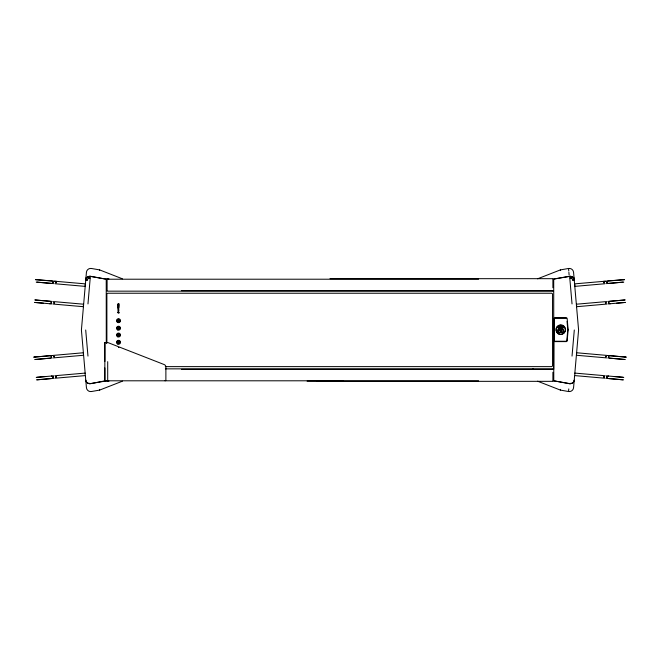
<?xml version="1.0" encoding="UTF-8"?>
<svg xmlns="http://www.w3.org/2000/svg" width="660" height="660" viewBox="0 0 660 660"><rect width="100%" height="100%" fill="white"/><g stroke="black" fill="none" stroke-linecap="round" stroke-linejoin="round"><path stroke-width="0.99" d="M104.841 380.63L104.841 342.499L107.704 342.499L164.175 364.559A2.681 2.681 0 0 1 165.883 367.059L165.883 379.904A0.891 0.891 0 0 1 164.983 380.803M553.715 369.32L553.822 332.475M553.715 330L553.715 326.287M118.264 305.242C117.529 303.831 119.839 305.762 118.355 304.697M119.089 320.686L118.47 320.578L119.056 320.785M85.825 279.469L85.775 279.782A4.298 4.298 0 0 1 86.089 278.602M572.566 383.13L572.534 383.138A4.298 4.298 0 0 0 574.225 380.176L574.175 380.531M87.97 303.913L90.238 277.827L85.948 277.827M553.872 331.856L553.872 328.144M566.816 340.758L567.773 329.777L567.056 321.403M537.587 381.191L560.34 390.076L568.549 391.528L568.78 388.913M572.03 356.087L574.299 330M574.58 376.126L573.573 387.659A4.315 4.315 0 0 1 568.549 391.528M574.827 373.246L578.589 330L573.573 272.341A4.315 4.315 0 0 0 568.549 268.471L560.348 269.915L537.587 278.809M87.178 280.211L87.169 280.351A4.323 0.429 5 0 1 85.784 279.947M118.792 305.002L118.222 305.118M99.569 270.385L99.652 269.915L91.451 268.471A4.315 4.315 0 0 0 86.419 272.341L81.411 330L85.173 373.246M560.348 390.085L560.472 389.383M553.393 290.705L553.204 291.093M118.825 327.624C119.773 329.373 118.684 327.22 117.678 328.531L117.678 327.673L118.288 328.358L118.643 327.632M118.371 310.522L118.552 310.084M118.552 309.235L118.396 309.647M87.458 383.155L87.466 383.138A4.306 4.306 0 0 1 85.775 380.176L85.825 380.531M572.534 276.862L572.566 276.87A4.298 4.298 0 0 1 573.721 278.207M118.709 310.852C118.602 311.71 117.719 311.099 118.726 310.761M86.765 277.728L87.772 276.952M573.235 382.272L572.228 383.048M118.297 309.713L118.231 309.053L118.115 309.507M87.433 276.87L87.466 276.862A4.298 4.298 0 0 0 86.278 278.207M118.115 310.357L118.264 309.903L118.297 310.563M87.631 276.804L88.325 276.524M571.956 383.361L572.195 383.27M85.421 376.126L86.427 387.659A4.315 4.315 0 0 0 91.451 391.528L99.652 390.085L122.413 381.191M119.113 304.062L117.992 303.658L118.726 304.037L117.992 304.433L118.767 304.144M117.992 304.433L118.891 304.111M88.159 276.763L90.758 276.457L106.276 279.197L90.371 276.268A2.491 1.213 4.4 0 0 89.884 276.251M571.84 383.237L569.242 383.542L553.723 380.803L569.671 383.74A2.491 1.213 4.4 0 0 570.116 383.749M118.561 309.061L118.618 309.754L118.742 309.226M118.561 309.911L118.618 310.604L118.742 310.076M35.401 279.733L52.222 281.003M625.218 357.184L626.125 357.126L609.766 355.674M570.116 276.251A2.491 1.213 -4.4 0 0 569.671 276.26L553.715 279.056L553.773 380.944M89.884 383.749A2.491 1.213 -4.4 0 0 90.329 383.74L106.276 380.589M52.536 355.484L33.874 357.126L50.234 355.674M88.159 383.237L90.758 383.542L106.227 380.944M33.932 357.118L34.782 357.184M607.778 281.003L624.599 279.733M50.449 358.132L34.675 359.535M609.551 301.331L625.317 299.929M52.222 378.46L36.457 379.863M623.642 279.609L624.129 279.576L606.062 281.127M623.758 282.084L607.992 283.462M625.54 302.412L608.05 303.938M36.242 377.371L53.724 375.845M605.467 281.193L574.703 283.866L574.918 286.366L605.055 283.734M606.631 282.117L607.109 282.076M603.661 282.373L604.296 282.315M603.677 282.587L604.321 282.529M606.664 282.323L607.142 282.282M606.672 282.546L607.15 282.505M603.694 282.802L604.337 282.744M606.276 283.618L622.999 282.158M624.558 299.995L607.835 301.455M606.614 301.57L576.477 304.202L576.7 306.702L606.829 304.062M605.434 302.701L606.078 302.643M608.413 302.437L608.891 302.396M605.459 302.915L606.103 302.858M608.446 302.651L608.924 302.61M605.476 303.13L606.119 303.072M608.454 302.874L608.924 302.825M616.489 303.212L624.772 302.478M51.249 355.583L52.66 355.459M53.171 355.402L83.3 352.77L83.523 355.27L53.386 357.893M53.881 356.392L54.524 356.334M51.076 356.631L51.546 356.59M51.076 356.854L51.554 356.812M53.897 356.606L54.541 356.548M51.109 357.068L51.587 357.019M53.922 356.821L54.557 356.763M52.165 358.009L35.442 359.469M37.001 377.305L45.284 376.579M54.945 375.73L85.082 373.098L85.297 375.598L55.168 378.221M52.849 376.959L53.328 376.918M55.663 376.712L56.298 376.662M52.858 377.173L53.336 377.132M55.679 376.926L56.323 376.876M52.891 377.388L53.361 377.347M55.696 377.149L56.339 377.091M53.938 378.337L37.216 379.797M118.346 310.852L118.346 311.338M106.978 381.307L108.982 381.15M553.773 279.056L569.242 276.457L571.84 276.763M609.766 303.79L610.327 303.748M51.447 376.043L52.008 376.002M603.57 281.341L604.238 281.3M118.792 308.08L117.769 308.385L118.891 308.055M604.832 281.242L605.344 281.218M118.024 306.413C120.475 307.758 118.115 304.673 118.082 306.397M117.992 312.799C120.433 314.094 118.132 311.033 118.082 312.774M572.03 303.913L569.761 277.827L571.585 278.289L572.723 279.774A2.161 1.633 85.1 0 1 572.806 280.203M118.132 311.858L118.899 311.99L118.074 311.834M569.761 277.827L574.052 277.827M330 278.677L552.898 278.677M478.599 279.213L107.101 279.213L107.101 290.623M181.401 290.623L552.898 290.623M107.101 291.159L552.898 291.159M554.936 318.161L566.28 318.161M554.936 341.253L566.28 341.253M165.313 366.622L551.834 366.622L552.544 365.904L552.544 293.947L551.834 293.238L107.596 293.238L106.879 293.947L106.879 343.291M165.388 368.849L552.898 368.849M181.401 369.385L552.898 369.385M478.599 380.795L104.841 380.803L104.841 367.917M330 381.332L552.898 381.332M90.222 277.835L88.415 278.289L87.277 279.774A2.161 1.633 -85.1 0 0 87.194 280.203M54.656 281.218L55.168 281.242M55.762 281.3L56.43 281.341M36.407 279.609L35.929 279.576L53.938 281.127M607.464 355.484L626.068 357.118M90.313 276.408L90.766 276.325M52.008 283.462L36.242 282.084M49.673 303.748L50.234 303.79M607.992 376.002L608.553 376.043M569.646 383.592L569.233 383.674M106.227 279.056L106.276 343.324M106.978 278.701L108.982 278.858M54.532 281.193L85.297 283.866L85.082 286.374L54.945 283.734M52.891 282.076L53.369 282.117M52.858 282.282L53.336 282.323M52.849 282.505L53.328 282.546M55.663 282.744L56.306 282.802M53.724 283.618L37.001 282.158M35.442 299.995L52.165 301.455M34.683 299.929L50.449 301.331M53.386 301.57L83.523 304.202L83.3 306.685L53.171 304.062M51.109 302.396L51.587 302.437M53.922 302.643L54.566 302.701M51.076 302.61L51.554 302.651M53.897 302.858L54.541 302.915M51.076 302.825L51.546 302.874M51.95 303.938L34.46 302.412M606.829 355.402L576.7 352.77L576.477 355.27L606.614 357.893M608.454 356.59L608.924 356.631M605.459 356.548L606.103 356.606M608.446 356.812L608.924 356.854M605.443 356.763L606.078 356.821M608.413 357.019L608.891 357.068M625.325 359.535L609.551 358.132M624.558 359.469L607.835 358.009M605.055 375.73L574.918 373.098L574.703 375.589L604.832 378.221M606.276 375.845L623.758 377.371M603.702 376.662L604.337 376.712M606.672 376.918L607.15 376.959M606.664 377.132L607.142 377.173M606.639 377.347L607.109 377.388M623.543 379.863L607.778 378.46M622.784 379.797L606.062 378.337M55.704 282.315L56.339 282.373M55.679 282.529L56.323 282.587M53.881 303.072L54.524 303.13M35.227 302.478L43.511 303.212M607.34 355.459L608.751 355.583M605.476 356.334L606.119 356.392M614.716 376.579L622.999 377.305M603.677 376.876L604.321 376.926M603.661 377.091L604.304 377.149M316.602 381.133L343.291 381.166L339.496 381.422L339.496 380.886M316.717 381.175L320.496 381.422L320.496 380.886M572.434 276.837L571.865 276.598M99.66 269.923L122.413 278.809M87.631 383.196L88.044 383.361M553.204 368.915L553.393 369.303M572.228 276.952L573.235 277.728M87.772 383.048L86.765 382.272M560.348 269.915L560.431 270.385M99.528 389.383L99.652 390.085M574.175 279.469L574.225 279.823A4.298 4.298 0 0 0 573.911 278.602M572.822 280.211L572.831 280.351A4.364 0.437 -5.1 0 0 574.216 279.947M568.549 268.471L568.78 271.087M568.887 272.399L569.118 275.014M85.701 330L87.97 356.087M554.4 318.697L554.4 335.206M552.898 279.213L552.898 287.768M552.898 372.24L552.898 380.795M107.704 361.647L107.704 380.803M104.841 342.499L104.841 361.564M88.688 383.501A2.978 0.982 1 0 0 89.1 383.592A2.665 1.097 -2.5 0 0 89.917 383.658A2.665 1.097 -2.5 0 1 89.116 383.567M89.092 276.408A2.978 0.982 -0.9 0 0 88.679 276.499A2.954 1.031 0 0 1 89.05 276.375A2.665 1.097 2.5 0 1 89.917 276.342A2.665 1.097 2.5 0 0 89.116 276.433M571.312 383.51A2.978 0.982 -1 0 1 570.9 383.6A2.665 1.097 2.5 0 1 570.083 383.658A2.665 1.097 2.5 0 0 570.892 383.567M570.908 276.408A2.978 0.982 0.9 0 1 571.321 276.499A2.954 1.031 0 0 0 570.949 276.375A2.665 1.097 -2.5 0 0 570.083 276.342A2.665 1.097 -2.5 0 1 570.892 276.433M118.445 347.465A1.972 1.972 0 0 1 118.874 347.498M307.098 381.142A6.088 0.47 0 0 0 308.187 381.15L339.479 381.158A6.088 0.47 0 0 0 340.56 381.142M118.09 307.527L118.792 307.576L118.099 307.51M119.32 342.309C118.33 343.332 116.531 340.832 119.32 342.309M561.833 326.428L561.074 327.03A1.98 1.98 0 0 1 560.299 327.013L559.639 326.428L560.175 326.626A1.411 1.411 0 0 0 561.289 326.609L561.833 326.428M117.975 307.502C119.089 308.921 118.932 305.984 117.975 307.502M118.239 320.546C116.449 321.395 120.97 320.546 118.247 320.496M562.774 326.898L561.148 327.971A3.919 3.919 0 0 1 560.323 327.971L558.707 326.956L560.373 327.64A3.605 3.605 0 0 0 561.099 327.64L562.774 326.898M118.099 306.158L118.792 306.215L118.099 306.125M118.099 312.535L118.792 312.601L118.099 312.535M558.409 331.072L558.871 331.138L558.418 331.023M563.368 327.36L561.503 328.54A5.296 5.296 0 0 1 559.961 328.531L557.766 327.36A0.965 0.965 0 0 0 557.939 327.904L560.125 328.894A5.857 5.857 0 0 0 561.338 328.894L563.566 327.83A0.94 0.94 0 0 0 563.706 327.36L563.368 327.36M557.774 330.082L558.212 332.615L563.665 332.227L563.252 329.579L558.343 329.538L557.774 330.082M568.136 329.794L567.171 340.791A0.891 0.891 0 0 1 566.28 341.608L554.936 341.608A0.891 0.891 0 0 1 554.045 340.709L554.045 318.697A0.891 0.891 0 0 1 554.936 317.807L566.28 317.807A0.891 0.891 0 0 1 567.171 318.623L568.136 329.794M558.104 330.091L558.343 332.31L563.36 332.104L563.186 329.909L558.104 330.091M559.911 330.512L560.901 331.963L560.901 331.031L561.784 331.444L560.563 330.223L560.571 331.163L559.911 330.512M118.948 335.701C115.723 334.867 120.112 334.191 118.948 335.008L118.948 335.701M118.899 305.464L117.62 305.605L118.899 305.464M118.726 335.008L118.066 335.008L118.726 335.428L118.726 335.008M533.008 368.858L533.346 369.295L533.098 368.882M558.319 333.877A4.835 4.835 0 0 0 565.562 329.695A4.835 4.835 0 0 0 558.319 325.512A4.835 4.835 0 0 0 558.319 333.877M558.484 333.589A4.505 4.505 0 0 0 565.232 329.695A4.505 4.505 0 0 0 558.484 325.801A4.505 4.505 0 0 0 558.484 333.589M117.694 343.431A1.411 1.411 0 0 0 119.922 342.408A1.411 1.411 0 0 0 117.925 340.989A1.411 1.411 0 0 0 117.694 343.431M117.406 343.909A1.972 1.972 0 0 0 120.475 342.424A1.972 1.972 0 0 0 117.653 340.502A1.972 1.972 0 0 0 117.406 343.909M117.802 336.278A1.435 1.435 0 0 0 119.947 335.041A1.435 1.435 0 0 0 117.802 333.803A1.435 1.435 0 0 0 117.802 336.278M117.529 336.748A1.972 1.972 0 0 0 120.483 335.041A1.972 1.972 0 0 0 117.529 333.333A1.972 1.972 0 0 0 117.529 336.748M117.802 329.423A1.435 1.435 0 0 0 119.947 328.177A1.435 1.435 0 0 0 117.802 326.939A1.435 1.435 0 0 0 117.802 329.423M117.529 329.885A1.972 1.972 0 0 0 120.483 328.177A1.972 1.972 0 0 0 117.529 326.477A1.972 1.972 0 0 0 117.529 329.885M117.81 321.915A1.411 1.411 0 0 0 119.93 320.694A1.411 1.411 0 0 0 117.81 319.465A1.411 1.411 0 0 0 117.81 321.915M117.406 322.319A1.972 1.972 0 0 0 120.475 320.834A1.972 1.972 0 0 0 117.653 318.92A1.972 1.972 0 0 0 117.406 322.319"/></g></svg>
